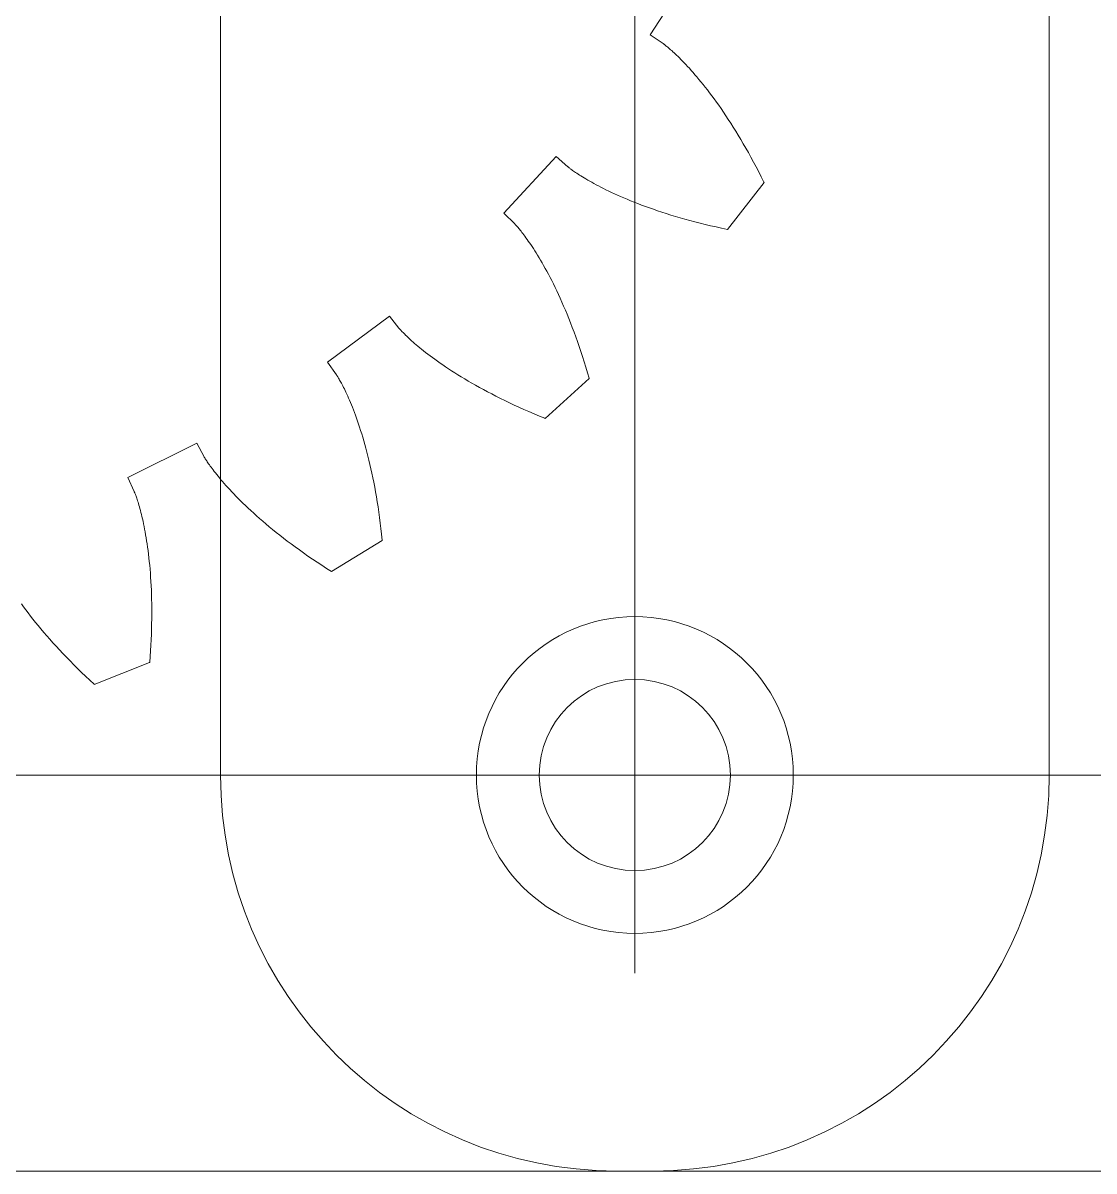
# Model space of a CAD drawing. Header units: millimetres. Extents: x -10 to 120, y 0 to 105.
# Drawn here: x 41.01 to 68.05, y 0 to 28.99 of the extents above; entities that cross this region are included whole.
import ezdxf

# ---------------------------------------------------------------- set-up
doc = ezdxf.new("R2010")
doc.units = ezdxf.units.MM
for name, color, linetype, lineweight in [('Drawings', 4, 'CONTINUOUS', 0), ('Layer02', 7, 'CONTINUOUS', 0), ('Layer03', 7, 'CONTINUOUS', 0), ('Layer04', 7, 'CONTINUOUS', 0), ('Layer05', 7, 'CONTINUOUS', 0), ('Layer06', 7, 'CONTINUOUS', 0), ('Pipe Layer', 7, 'CONTINUOUS', 0), ('Syringe Layer', 7, 'CONTINUOUS', 0), ('SyringeGear', 1, 'CONTINUOUS', 0), ('Template', 7, 'CONTINUOUS', 0)]:
    doc.layers.add(name, color=color, linetype=linetype, lineweight=lineweight)

msp = doc.modelspace()

# ---------------------------------------------------------------- linework, layer by layer
at = {"layer": 'Drawings'}
for p, q in [((56.46, 105.4), (56.46, 5)), ((0, 10), (110, 10))]:
    msp.add_line(p, q, dxfattribs=at)
msp.add_circle((56.46, 10), 4, dxfattribs=at)
at = {"layer": 'Layer02'}
for p, q in [((66.92, 10), (66.92, 69.08)), ((0, 0), (56.92, 0))]:
    msp.add_line(p, q, dxfattribs=at)
msp.add_circle((56.46, 10), 2.413, dxfattribs=at)
msp.add_arc((56.92, 10), 10, 270, 360, dxfattribs=at)
at = {"layer": 'Layer03'}
msp.add_line((0, 0), (110, 0), dxfattribs=at)
msp.add_circle((56.46, 10), 2.413, dxfattribs=at)
at = {"layer": 'Layer04'}
for p, q in [((66.92, 95.4), (66.92, 10)), ((0, 0), (56.92, 0))]:
    msp.add_line(p, q, dxfattribs=at)
msp.add_circle((56.46, 10), 2.413, dxfattribs=at)
msp.add_arc((56.92, 10), 10, 270, 0, dxfattribs=at)
at = {"layer": 'Layer05'}
for p, q in [((66.92, 95.4), (66.92, 10)), ((0, 0), (56.92, 0))]:
    msp.add_line(p, q, dxfattribs=at)
msp.add_circle((56.46, 10), 2.413, dxfattribs=at)
msp.add_arc((56.92, 10), 10, 270, 0, dxfattribs=at)
at = {"layer": 'Layer06'}
for p, q in [((66.92, 95.4), (66.92, 10)), ((0, 0), (56.92, 0))]:
    msp.add_line(p, q, dxfattribs=at)
msp.add_circle((56.46, 10), 2.413, dxfattribs=at)
msp.add_arc((56.92, 10), 10, 270, 0, dxfattribs=at)
at = {"layer": 'Pipe Layer'}
for p, q in [((66.92, 10), (66.92, 69.08)), ((0, 0), (56.92, 0))]:
    msp.add_line(p, q, dxfattribs=at)
msp.add_circle((56.46, 10), 2.413, dxfattribs=at)
msp.add_arc((56.92, 10), 10, 270, 360, dxfattribs=at)
at = {"layer": 'Syringe Layer'}
for p, q in [((66.92, 10), (66.92, 69.08)), ((46, 47), (46, 10)), ((56, 0), (56.92, 0))]:
    msp.add_line(p, q, dxfattribs=at)
msp.add_circle((56.46, 10), 2.413, dxfattribs=at)
for centre, start, end in [((56, 10), 180, 270), ((56.92, 10), 270, 360)]:
    msp.add_arc(centre, 10, start, end, dxfattribs=at)
at = {"layer": 'SyringeGear'}
for p, q in [((56.85083, 28.689268), (57.899584, 30.330772)), ((57.172413, 28.469967), (56.85083, 28.689268)), ((57.176517, 28.467098), (57.172413, 28.469967)), ((57.181612, 28.463457), (57.176517, 28.467098)), ((57.1887, 28.458298), (57.181612, 28.463457)), ((57.197752, 28.451586), (57.1887, 28.458298)), ((57.208746, 28.443285), (57.197752, 28.451586)), ((57.221655, 28.433363), (57.208746, 28.443285)), ((57.236448, 28.421785), (57.221655, 28.433363)), ((57.253101, 28.408518), (57.236448, 28.421785)), ((57.27158, 28.39353), (57.253101, 28.408518)), ((57.291859, 28.376785), (57.27158, 28.39353)), ((57.313908, 28.358255), (57.291859, 28.376785)), ((57.3377, 28.337902), (57.313908, 28.358255)), ((57.363201, 28.315699), (57.3377, 28.337902)), ((57.390381, 28.291615), (57.363201, 28.315699)), ((57.419212, 28.265614), (57.390381, 28.291615)), ((57.449661, 28.237669), (57.419212, 28.265614)), ((57.481693, 28.207752), (57.449661, 28.237669)), ((57.51528, 28.175831), (57.481693, 28.207752)), ((57.550386, 28.141876), (57.51528, 28.175831)), ((57.586981, 28.10586), (57.550386, 28.141876)), ((57.625031, 28.067753), (57.586981, 28.10586)), ((57.664499, 28.027527), (57.625031, 28.067753)), ((57.705355, 27.985157), (57.664499, 28.027527)), ((57.747561, 27.940613), (57.705355, 27.985157)), ((57.791082, 27.893871), (57.747561, 27.940613)), ((57.835888, 27.8449), (57.791082, 27.893871)), ((57.881937, 27.79368), (57.835888, 27.8449)), ((57.929193, 27.740183), (57.881937, 27.79368)), ((57.977627, 27.684381), (57.929193, 27.740183)), ((58.027199, 27.626255), (57.977627, 27.684381)), ((58.077866, 27.565781), (58.027199, 27.626255)), ((58.129595, 27.50293), (58.077866, 27.565781)), ((58.182348, 27.437683), (58.129595, 27.50293)), ((58.23609, 27.370018), (58.182348, 27.437683)), ((58.290779, 27.29991), (58.23609, 27.370018)), ((58.34638, 27.227339), (58.290779, 27.29991)), ((58.402849, 27.152287), (58.34638, 27.227339)), ((58.460146, 27.07473), (58.402849, 27.152287)), ((58.518242, 26.994644), (58.460146, 27.07473)), ((58.577084, 26.91202), (58.518242, 26.994644)), ((58.636641, 26.82683), (58.577084, 26.91202)), ((58.696867, 26.739058), (58.636641, 26.82683)), ((58.757727, 26.648687), (58.696867, 26.739058)), ((58.819174, 26.555698), (58.757727, 26.648687)), ((58.88117, 26.460075), (58.819174, 26.555698)), ((58.943674, 26.361803), (58.88117, 26.460075)), ((59.006643, 26.260864), (58.943674, 26.361803)), ((59.070038, 26.157242), (59.006643, 26.260864)), ((59.133812, 26.050922), (59.070038, 26.157242)), ((59.197927, 25.941893), (59.133812, 26.050922)), ((59.262339, 25.830135), (59.197927, 25.941893)), ((59.327003, 25.715641), (59.262339, 25.830135)), ((53.149824, 24.189133), (54.474823, 25.616993)), ((54.474823, 25.616993), (54.767948, 25.360897)), ((59.391882, 25.598394), (59.327003, 25.715641)), ((59.456928, 25.478384), (59.391882, 25.598394)), ((54.767948, 25.360897), (54.771759, 25.357645)), ((54.771759, 25.357645), (54.776564, 25.353632)), ((54.776564, 25.353632), (54.78334, 25.34807)), ((54.78334, 25.34807), (54.792112, 25.340996)), ((54.792112, 25.340996), (54.802912, 25.332441)), ((54.802912, 25.332441), (54.81576, 25.322443)), ((54.81576, 25.322443), (54.830687, 25.311037)), ((54.830687, 25.311037), (54.847715, 25.298256)), ((54.847715, 25.298256), (54.866871, 25.28414)), ((54.866871, 25.28414), (54.888176, 25.268724)), ((54.888176, 25.268724), (54.911655, 25.252045)), ((54.911655, 25.252045), (54.937338, 25.234135)), ((54.937338, 25.234135), (54.96524, 25.215036)), ((59.522097, 25.355598), (59.456928, 25.478384)), ((59.587347, 25.230026), (59.522097, 25.355598)), ((59.652636, 25.101658), (59.587347, 25.230026)), ((54.96524, 25.215036), (54.995386, 25.194788)), ((54.995386, 25.194788), (55.027802, 25.173422)), ((55.027802, 25.173422), (55.062506, 25.150978)), ((55.062506, 25.150978), (55.099516, 25.127499)), ((55.099516, 25.127499), (55.138859, 25.10302)), ((55.138859, 25.10302), (55.180552, 25.077581)), ((55.180552, 25.077581), (55.224613, 25.05122)), ((55.224613, 25.05122), (55.271065, 25.023975)), ((55.271065, 25.023975), (55.319921, 24.995892)), ((55.319921, 24.995892), (55.371204, 24.967007)), ((55.371204, 24.967007), (55.424932, 24.937357)), ((55.424932, 24.937357), (55.481117, 24.90699)), ((58.803274, 23.775629), (59.721556, 24.963005)), ((59.717915, 24.970482), (59.652636, 25.101658)), ((59.721556, 24.963005), (59.717915, 24.970482)), ((55.481117, 24.90699), (55.539782, 24.87594)), ((55.539782, 24.87594), (55.600937, 24.844252)), ((55.600937, 24.844252), (55.664598, 24.811968)), ((55.664598, 24.811968), (55.730785, 24.779123)), ((55.730785, 24.779123), (55.799511, 24.745764)), ((55.799511, 24.745764), (55.870785, 24.711935)), ((55.870785, 24.711935), (55.944624, 24.677673)), ((55.944624, 24.677673), (56.02104, 24.643023)), ((56.02104, 24.643023), (56.100046, 24.608027)), ((56.100046, 24.608027), (56.181654, 24.572725)), ((56.181654, 24.572725), (56.265877, 24.537163)), ((56.265877, 24.537163), (56.352718, 24.501383)), ((56.352718, 24.501383), (56.442192, 24.465431)), ((56.442192, 24.465431), (56.534313, 24.429342)), ((56.534313, 24.429342), (56.62908, 24.393171)), ((56.62908, 24.393171), (56.726511, 24.356953)), ((56.726511, 24.356953), (56.826607, 24.320734)), ((53.42708, 23.915936), (53.149824, 24.189133)), ((56.826607, 24.320734), (56.929379, 24.284557)), ((56.929379, 24.284557), (57.034832, 24.24847)), ((57.034832, 24.24847), (57.142973, 24.212513)), ((57.142973, 24.212513), (57.253805, 24.176733)), ((57.253805, 24.176733), (57.367336, 24.141172)), ((57.367336, 24.141172), (57.48357, 24.105875)), ((57.48357, 24.105875), (57.60251, 24.070887)), ((57.60251, 24.070887), (57.724161, 24.036253)), ((53.430607, 23.912378), (53.42708, 23.915936)), ((53.434969, 23.907887), (53.430607, 23.912378)), ((53.441021, 23.901545), (53.434969, 23.907887)), ((53.44873, 23.893324), (53.441021, 23.901545)), ((53.458067, 23.883194), (53.44873, 23.893324)), ((53.468996, 23.871128), (53.458067, 23.883194)), ((53.481483, 23.857094), (53.468996, 23.871128)), ((53.495501, 23.841066), (53.481483, 23.857094)), ((53.511005, 23.823019), (53.495501, 23.841066)), ((53.527969, 23.802923), (53.511005, 23.823019)), ((53.546354, 23.780754), (53.527969, 23.802923)), ((53.56613, 23.756479), (53.546354, 23.780754)), ((57.724161, 24.036253), (57.848524, 24.002016)), ((57.848524, 24.002016), (57.975601, 23.968224)), ((57.975601, 23.968224), (58.105396, 23.934916)), ((58.105396, 23.934916), (58.237907, 23.902142)), ((58.237907, 23.902142), (58.373137, 23.869946)), ((58.373137, 23.869946), (58.511082, 23.838371)), ((58.511082, 23.838371), (58.651743, 23.807465)), ((58.651743, 23.807465), (58.79512, 23.777271)), ((58.79512, 23.777271), (58.803274, 23.775629)), ((53.587257, 23.73008), (53.56613, 23.756479)), ((53.609699, 23.701529), (53.587257, 23.73008)), ((53.633425, 23.670799), (53.609699, 23.701529)), ((53.658396, 23.637867), (53.633425, 23.670799)), ((53.68457, 23.602711), (53.658396, 23.637867)), ((53.711918, 23.565304), (53.68457, 23.602711)), ((53.740398, 23.525627), (53.711918, 23.565304)), ((53.769974, 23.483656), (53.740398, 23.525627)), ((53.800608, 23.439367), (53.769974, 23.483656)), ((53.83226, 23.39274), (53.800608, 23.439367)), ((53.864891, 23.343756), (53.83226, 23.39274)), ((53.898466, 23.292391), (53.864891, 23.343756)), ((53.932941, 23.23863), (53.898466, 23.292391)), ((53.968285, 23.182446), (53.932941, 23.23863)), ((54.004448, 23.123825), (53.968285, 23.182446)), ((54.041393, 23.06275), (54.004448, 23.123825)), ((54.079084, 22.999199), (54.041393, 23.06275)), ((54.117479, 22.933153), (54.079084, 22.999199)), ((54.156532, 22.864605), (54.117479, 22.933153)), ((54.196209, 22.793528), (54.156532, 22.864605)), ((54.236465, 22.71991), (54.196209, 22.793528)), ((54.277262, 22.643736), (54.236465, 22.71991)), ((54.318554, 22.564989), (54.277262, 22.643736)), ((54.360302, 22.483658), (54.318554, 22.564989)), ((54.402462, 22.399727), (54.360302, 22.483658)), ((54.444992, 22.313187), (54.402462, 22.399727)), ((54.487852, 22.224016), (54.444992, 22.313187)), ((54.530996, 22.132212), (54.487852, 22.224016)), ((54.574385, 22.037756), (54.530996, 22.132212)), ((54.617971, 21.940641), (54.574385, 22.037756)), ((54.661716, 21.840855), (54.617971, 21.940641)), ((54.705572, 21.73839), (54.661716, 21.840855)), ((48.704763, 20.422155), (50.263424, 21.590483)), ((50.263424, 21.590483), (50.506111, 21.286161)), ((54.749498, 21.633234), (54.705572, 21.73839)), ((54.793449, 21.525381), (54.749498, 21.633234)), ((54.837385, 21.41482), (54.793449, 21.525381)), ((50.506111, 21.286161), (50.509279, 21.282282)), ((50.509279, 21.282282), (50.51329, 21.277473)), ((50.51329, 21.277473), (50.518965, 21.270792)), ((50.518965, 21.270792), (50.526333, 21.262264)), ((50.526333, 21.262264), (50.535431, 21.251921)), ((50.535431, 21.251921), (50.546288, 21.239788)), ((50.546288, 21.239788), (50.558937, 21.225901)), ((50.558937, 21.225901), (50.573412, 21.210283)), ((50.573412, 21.210283), (50.589737, 21.192974)), ((50.589737, 21.192974), (50.607948, 21.174002)), ((50.607948, 21.174002), (50.628073, 21.153399)), ((54.881256, 21.301542), (54.837385, 21.41482)), ((54.925024, 21.185545), (54.881256, 21.301542)), ((54.968639, 21.066818), (54.925024, 21.185545)), ((50.628073, 21.153399), (50.650145, 21.131191)), ((50.650145, 21.131191), (50.674189, 21.107418)), ((50.674189, 21.107418), (50.700233, 21.082111)), ((50.700233, 21.082111), (50.728313, 21.055302)), ((50.728313, 21.055302), (50.758451, 21.027021)), ((50.758451, 21.027021), (50.790676, 20.997311)), ((50.790676, 20.997311), (50.825016, 20.9662)), ((50.825016, 20.9662), (50.861494, 20.933725)), ((50.861494, 20.933725), (50.900141, 20.89992)), ((50.900141, 20.89992), (50.940983, 20.86482)), ((55.012062, 20.945356), (54.968639, 21.066818)), ((55.055244, 20.821156), (55.012062, 20.945356)), ((50.940983, 20.86482), (50.984039, 20.828463)), ((50.984039, 20.828463), (51.029341, 20.790884)), ((51.029341, 20.790884), (51.076912, 20.752119)), ((51.076912, 20.752119), (51.12677, 20.71221)), ((51.12677, 20.71221), (51.178949, 20.671181)), ((51.178949, 20.671181), (51.233463, 20.629084)), ((51.233463, 20.629084), (51.290337, 20.585951)), ((51.290337, 20.585951), (51.349596, 20.541817)), ((55.098145, 20.694208), (55.055244, 20.821156)), ((55.140715, 20.564512), (55.098145, 20.694208)), ((48.928783, 20.103842), (48.704763, 20.422155)), ((51.349596, 20.541817), (51.411261, 20.496721)), ((51.411261, 20.496721), (51.475348, 20.450708)), ((51.475348, 20.450708), (51.541883, 20.403814)), ((51.541883, 20.403814), (51.610884, 20.356075)), ((51.610884, 20.356075), (51.682371, 20.307533)), ((51.682371, 20.307533), (51.756365, 20.258228)), ((55.182913, 20.432064), (55.140715, 20.564512)), ((55.224693, 20.29686), (55.182913, 20.432064)), ((55.26601, 20.158895), (55.224693, 20.29686)), ((48.931618, 20.099712), (48.928783, 20.103842)), ((48.935108, 20.094515), (48.931618, 20.099712)), ((48.93993, 20.087193), (48.935108, 20.094515)), ((48.946049, 20.077728), (48.93993, 20.087193)), ((48.953424, 20.066095), (48.946049, 20.077728)), ((48.962025, 20.052269), (48.953424, 20.066095)), ((48.971806, 20.036232), (48.962025, 20.052269)), ((48.982735, 20.01796), (48.971806, 20.036232)), ((48.994768, 19.997433), (48.982735, 20.01796)), ((51.756365, 20.258228), (51.832882, 20.208199)), ((51.832882, 20.208199), (51.911942, 20.157488)), ((51.911942, 20.157488), (51.993557, 20.106138)), ((51.993557, 20.106138), (52.077753, 20.054182)), ((52.077753, 20.054182), (52.164539, 20.001669)), ((54.193527, 19.005835), (55.309067, 20.010164)), ((55.30682, 20.018173), (55.26601, 20.158895)), ((55.309067, 20.010164), (55.30682, 20.018173)), ((49.007872, 19.97463), (48.994768, 19.997433)), ((49.022003, 19.949535), (49.007872, 19.97463)), ((49.037127, 19.922119), (49.022003, 19.949535)), ((49.0532, 19.892372), (49.037127, 19.922119)), ((49.070185, 19.860273), (49.0532, 19.892372)), ((49.088041, 19.8258), (49.070185, 19.860273)), ((49.10673, 19.788939), (49.088041, 19.8258)), ((49.126207, 19.749674), (49.10673, 19.788939)), ((49.146437, 19.707985), (49.126207, 19.749674)), ((52.164539, 20.001669), (52.253937, 19.948635)), ((52.253937, 19.948635), (52.345957, 19.895126)), ((52.345957, 19.895126), (52.440619, 19.841183)), ((52.440619, 19.841183), (52.537933, 19.786844)), ((52.537933, 19.786844), (52.637915, 19.732157)), ((52.637915, 19.732157), (52.740578, 19.677162)), ((49.167374, 19.66386), (49.146437, 19.707985)), ((49.18898, 19.617283), (49.167374, 19.66386)), ((49.211212, 19.568235), (49.18898, 19.617283)), ((49.234032, 19.516708), (49.211212, 19.568235)), ((49.257393, 19.462683), (49.234032, 19.516708)), ((49.281256, 19.406149), (49.257393, 19.462683)), ((52.740578, 19.677162), (52.845936, 19.621901)), ((52.845936, 19.621901), (52.953999, 19.566416)), ((52.953999, 19.566416), (53.064781, 19.510752)), ((53.064781, 19.510752), (53.178293, 19.454952)), ((53.178293, 19.454952), (53.294544, 19.399059)), ((49.305578, 19.347095), (49.281256, 19.406149)), ((49.33032, 19.285503), (49.305578, 19.347095)), ((49.355434, 19.221369), (49.33032, 19.285503)), ((49.380882, 19.154678), (49.355434, 19.221369)), ((49.40662, 19.085417), (49.380882, 19.154678)), ((53.294544, 19.399059), (53.413544, 19.343121)), ((53.413544, 19.343121), (53.535307, 19.287172)), ((53.535307, 19.287172), (53.659836, 19.231264)), ((53.659836, 19.231264), (53.787142, 19.17544)), ((53.787142, 19.17544), (53.917233, 19.119741)), ((49.432606, 19.013578), (49.40662, 19.085417)), ((49.458792, 18.939157), (49.432606, 19.013578)), ((49.485138, 18.862139), (49.458792, 18.939157)), ((49.511602, 18.782516), (49.485138, 18.862139)), ((53.917233, 19.119741), (54.050116, 19.064217)), ((54.050116, 19.064217), (54.185797, 19.008907)), ((54.185797, 19.008907), (54.193527, 19.005835)), ((49.538141, 18.700281), (49.511602, 18.782516)), ((49.564711, 18.615427), (49.538141, 18.700281)), ((49.591265, 18.527948), (49.564711, 18.615427)), ((43.658517, 17.509409), (45.400743, 18.380651)), ((45.400743, 18.380651), (45.585192, 18.037889)), ((49.617762, 18.437838), (49.591265, 18.527948)), ((49.644154, 18.345095), (49.617762, 18.437838)), ((49.670404, 18.249704), (49.644154, 18.345095)), ((45.585192, 18.037889), (45.587616, 18.033506)), ((45.587616, 18.033506), (45.590704, 18.028059)), ((45.590704, 18.028059), (45.595094, 18.02047)), ((45.595094, 18.02047), (45.600821, 18.010765)), ((45.600821, 18.010765), (45.607925, 17.998962)), ((45.607925, 17.998962), (45.616442, 17.985086)), ((45.616442, 17.985086), (45.626409, 17.969162)), ((49.696463, 18.151672), (49.670404, 18.249704)), ((49.722288, 18.050985), (49.696463, 18.151672)), ((49.747833, 17.947649), (49.722288, 18.050985)), ((45.626409, 17.969162), (45.637861, 17.951214)), ((45.637861, 17.951214), (45.650834, 17.931267)), ((45.650834, 17.931267), (45.665364, 17.909348)), ((45.665364, 17.909348), (45.681486, 17.885481)), ((45.681486, 17.885481), (45.699238, 17.85969)), ((45.699238, 17.85969), (45.718651, 17.832006)), ((45.718651, 17.832006), (45.739759, 17.802454)), ((45.739759, 17.802454), (45.7626, 17.771063)), ((45.7626, 17.771063), (45.787205, 17.737856)), ((45.787205, 17.737856), (45.813606, 17.702869)), ((45.813606, 17.702869), (45.841839, 17.666126)), ((49.773058, 17.841656), (49.747833, 17.947649)), ((49.797915, 17.733007), (49.773058, 17.841656)), ((49.822359, 17.621696), (49.797915, 17.733007)), ((43.8221, 17.15621), (43.658517, 17.509409)), ((45.841839, 17.666126), (45.871933, 17.627661)), ((45.871933, 17.627661), (45.903923, 17.587498)), ((45.903923, 17.587498), (45.93784, 17.54567)), ((45.93784, 17.54567), (45.973714, 17.502209)), ((45.973714, 17.502209), (46.011578, 17.457146)), ((46.011578, 17.457146), (46.05146, 17.410509)), ((46.05146, 17.410509), (46.093393, 17.362337)), ((49.846346, 17.507729), (49.822359, 17.621696)), ((49.869833, 17.3911), (49.846346, 17.507729)), ((43.824152, 17.151642), (43.8221, 17.15621)), ((43.826657, 17.145903), (43.824152, 17.151642)), ((43.830095, 17.137838), (43.826657, 17.145903)), ((43.834425, 17.127434), (43.830095, 17.137838)), ((43.839606, 17.11467), (43.834425, 17.127434)), ((43.845598, 17.099531), (43.839606, 17.11467)), ((46.093393, 17.362337), (46.137407, 17.312653)), ((46.137407, 17.312653), (46.183527, 17.261497)), ((46.183527, 17.261497), (46.231787, 17.2089)), ((46.231787, 17.2089), (46.282213, 17.154896)), ((46.282213, 17.154896), (46.334835, 17.099514)), ((49.892773, 17.271811), (49.869833, 17.3911)), ((49.915125, 17.149862), (49.892773, 17.271811)), ((49.93684, 17.025255), (49.915125, 17.149862)), ((43.85236, 17.082005), (43.845598, 17.099531)), ((43.859849, 17.062075), (43.85236, 17.082005)), ((43.868025, 17.03973), (43.859849, 17.062075)), ((43.876845, 17.014954), (43.868025, 17.03973)), ((43.886269, 16.987738), (43.876845, 17.014954)), ((43.896255, 16.958063), (43.886269, 16.987738)), ((43.906757, 16.925924), (43.896255, 16.958063)), ((43.917738, 16.891308), (43.906757, 16.925924)), ((43.929152, 16.8542), (43.917738, 16.891308)), ((43.940959, 16.814594), (43.929152, 16.8542)), ((43.953113, 16.772482), (43.940959, 16.814594)), ((46.334835, 17.099514), (46.389675, 17.042799)), ((46.389675, 17.042799), (46.446768, 16.984777)), ((46.446768, 16.984777), (46.506136, 16.925486)), ((46.506136, 16.925486), (46.567808, 16.864958)), ((46.567808, 16.864958), (46.631807, 16.803234)), ((49.957876, 16.897993), (49.93684, 17.025255)), ((49.978188, 16.768078), (49.957876, 16.897993)), ((43.965572, 16.727852), (43.953113, 16.772482)), ((43.978294, 16.680698), (43.965572, 16.727852)), ((43.991237, 16.63101), (43.978294, 16.680698)), ((44.004354, 16.578781), (43.991237, 16.63101)), ((44.017605, 16.524008), (44.004354, 16.578781)), ((46.631807, 16.803234), (46.698164, 16.740345)), ((46.698164, 16.740345), (46.766897, 16.676332)), ((46.766897, 16.676332), (46.838032, 16.611235)), ((46.838032, 16.611235), (46.911598, 16.54508)), ((46.911598, 16.54508), (46.987612, 16.477915)), ((49.997732, 16.635509), (49.978188, 16.768078)), ((50.01646, 16.500298), (49.997732, 16.635509)), ((44.030945, 16.466681), (44.017605, 16.524008)), ((44.044331, 16.406794), (44.030945, 16.466681)), ((44.057717, 16.344347), (44.044331, 16.406794)), ((44.071064, 16.279325), (44.057717, 16.344347)), ((44.084324, 16.211737), (44.071064, 16.279325)), ((46.987612, 16.477915), (47.066105, 16.409771)), ((47.066105, 16.409771), (47.147091, 16.340691)), ((47.147091, 16.340691), (47.230598, 16.27071)), ((47.230598, 16.27071), (47.316647, 16.199871)), ((50.03433, 16.362442), (50.01646, 16.500298)), ((50.051298, 16.221951), (50.03433, 16.362442)), ((44.097453, 16.141575), (44.084324, 16.211737)), ((44.110411, 16.068832), (44.097453, 16.141575)), ((44.123151, 15.993507), (44.110411, 16.068832)), ((44.135628, 15.915606), (44.123151, 15.993507)), ((47.316647, 16.199871), (47.405258, 16.128208)), ((47.405258, 16.128208), (47.49645, 16.055767)), ((47.49645, 16.055767), (47.590248, 15.98258)), ((47.590248, 15.98258), (47.686668, 15.908693)), ((50.067316, 16.078827), (50.051298, 16.221951)), ((50.082342, 15.933077), (50.067316, 16.078827)), ((44.147799, 15.835121), (44.135628, 15.915606)), ((44.159622, 15.752052), (44.147799, 15.835121)), ((44.17105, 15.666401), (44.159622, 15.752052)), ((44.18204, 15.578167), (44.17105, 15.666401)), ((47.686668, 15.908693), (47.78573, 15.834143)), ((47.78573, 15.834143), (47.887455, 15.758972)), ((47.887455, 15.758972), (47.991858, 15.68322)), ((47.991858, 15.68322), (48.098957, 15.60693)), ((48.806179, 15.135794), (50.083124, 15.924797)), ((50.083124, 15.924797), (50.082342, 15.933077)), ((44.192549, 15.48735), (44.18204, 15.578167)), ((44.20253, 15.393959), (44.192549, 15.48735)), ((44.211939, 15.297993), (44.20253, 15.393959)), ((48.098957, 15.60693), (48.208773, 15.53014)), ((48.208773, 15.53014), (48.321318, 15.452896)), ((48.321318, 15.452896), (48.436611, 15.375237)), ((48.436611, 15.375237), (48.554667, 15.297205)), ((44.220735, 15.199448), (44.211939, 15.297993)), ((44.228868, 15.098337), (44.220735, 15.199448)), ((44.236301, 14.994659), (44.228868, 15.098337)), ((48.554667, 15.297205), (48.675499, 15.218845)), ((48.675499, 15.218845), (48.799124, 15.140198)), ((48.799124, 15.140198), (48.806179, 15.135794)), ((44.242986, 14.88842), (44.236301, 14.994659)), ((44.248878, 14.779629), (44.242986, 14.88842)), ((44.253935, 14.668285), (44.248878, 14.779629)), ((44.258111, 14.554401), (44.253935, 14.668285)), ((44.261363, 14.437981), (44.258111, 14.554401)), ((40.972692, 14.318783), (41.026752, 14.24506)), ((41.026752, 14.24506), (41.082951, 14.169804)), ((44.263647, 14.319031), (44.261363, 14.437981)), ((44.26492, 14.197563), (44.263647, 14.319031)), ((41.082951, 14.169804), (41.141319, 14.093048)), ((41.141319, 14.093048), (41.201891, 14.01482)), ((41.201891, 14.01482), (41.264691, 13.935162)), ((41.264691, 13.935162), (41.329754, 13.854099)), ((44.262229, 13.818127), (44.264255, 13.947102)), ((44.264255, 13.947102), (44.265137, 14.073586)), ((44.265137, 14.073586), (44.26492, 14.197563)), ((41.329754, 13.854099), (41.397105, 13.771667)), ((41.397105, 13.771667), (41.466775, 13.687901)), ((41.466775, 13.687901), (41.538792, 13.602837)), ((44.254576, 13.552746), (44.259017, 13.686676)), ((44.259017, 13.686676), (44.262229, 13.818127)), ((41.538792, 13.602837), (41.613183, 13.516502)), ((41.613183, 13.516502), (41.689975, 13.42894)), ((41.689975, 13.42894), (41.769197, 13.340183)), ((41.769197, 13.340183), (41.850875, 13.250267)), ((44.241829, 13.277534), (44.24886, 13.416363)), ((44.24886, 13.416363), (44.254576, 13.552746)), ((41.850875, 13.250267), (41.935034, 13.159225)), ((41.935034, 13.159225), (42.0217, 13.067101)), ((42.0217, 13.067101), (42.1109, 12.973923)), ((44.223642, 12.992584), (44.233438, 13.136269)), ((44.233438, 13.136269), (44.241829, 13.277534)), ((42.1109, 12.973923), (42.202656, 12.879738)), ((42.202656, 12.879738), (42.296995, 12.784573)), ((42.296995, 12.784573), (42.393939, 12.688473)), ((42.814388, 12.289894), (44.211693, 12.838207)), ((44.211693, 12.838207), (44.212402, 12.846497)), ((44.212402, 12.846497), (44.223642, 12.992584)), ((42.393939, 12.688473), (42.493512, 12.591476)), ((42.493512, 12.591476), (42.595737, 12.493618)), ((42.595737, 12.493618), (42.700637, 12.394943)), ((42.700637, 12.394943), (42.808232, 12.295486)), ((42.808232, 12.295486), (42.814388, 12.289894))]:
    msp.add_line(p, q, dxfattribs=at)
at = {"layer": 'Template'}
msp.add_line((4, 0), (110, 0), dxfattribs=at)
msp.add_circle((56.46, 10), 2.413, dxfattribs=at)

doc.saveas('drawing.dxf')
